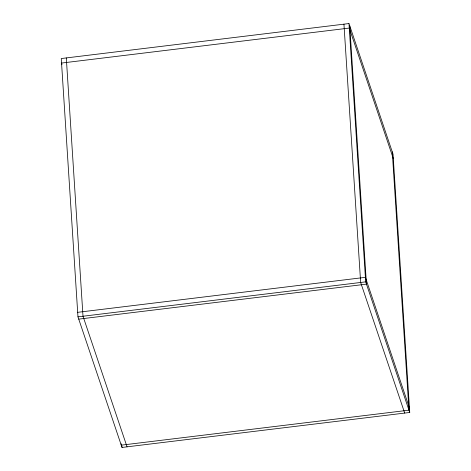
<?xml version="1.0" encoding="UTF-8"?>
<svg xmlns="http://www.w3.org/2000/svg" width="471" height="471" viewBox="0 0 471 471"><rect width="100%" height="100%" fill="white"/><g stroke="black" fill="none" stroke-linecap="round" stroke-linejoin="round"><path stroke-width="0.71" d="M348.982 23.55L61.259 58.539L77.968 316.848L122.018 447.45L409.741 412.461L393.032 154.152L348.982 23.55L365.684 281.858L409.741 412.461M77.674 312.326L365.396 277.337L409.446 407.939M77.968 316.848L365.684 281.858M78.734 319.132L366.456 284.143L349.753 25.834M393.326 158.674L349.276 28.072L61.554 63.061L62.025 64.45M404.701 413.073L360.651 282.47L343.948 24.162M127.052 446.838L83.002 316.235L66.299 57.927M392.266 151.868L408.969 410.17L121.247 445.166L121.153 443.7M121.924 445.984L122.018 447.45"/></g></svg>
